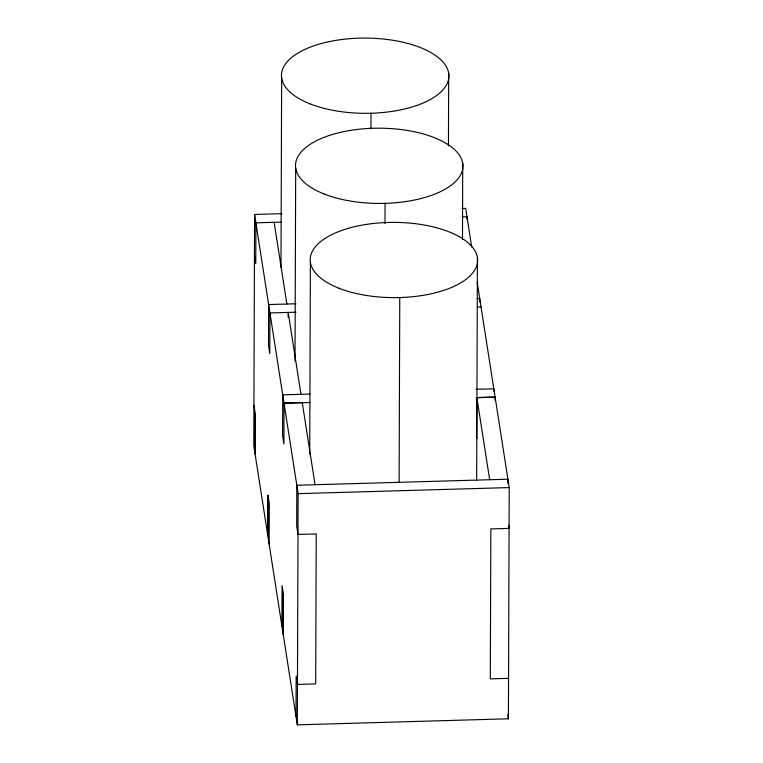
<?xml version="1.0" encoding="UTF-8"?>
<svg xmlns="http://www.w3.org/2000/svg" width="763" height="763" viewBox="0 0 763 763"><rect width="100%" height="100%" fill="white"/><g stroke="black" fill="none" stroke-linecap="round" stroke-linejoin="round"><path stroke-width="1.14" d="M281.862 213.669L254.584 214.451L253.783 445.649L297.322 724.85L508.416 718.794L509.217 487.586L477.18 282.148M255.233 413.603L255.09 454.042L255.243 413.603L253.926 405.21M267.975 495.321L267.832 535.76L267.985 495.321L269.301 503.704L269.139 544.153M280.984 267.384L281.642 78.093M281.919 626.061L282.072 585.622L283.378 594.005L283.235 634.444L283.369 594.005M288.166 317.084L288.185 312.42L300.965 394.337M295.023 361.061L295.691 168.203M296.015 716.457L296.158 676.018L297.465 684.411L315.701 683.886L316.225 533.928L297.99 534.453L296.683 526.06L296.826 485.258L507.91 479.202L507.891 483.856M297.322 724.85L298.133 493.651L254.584 214.451M309.711 454.08L310.388 262.405M370.961 128.718L371.018 113.239M385 223.588L385.077 203.349M399.116 482.082L399.764 297.551M448.434 145.914L448.692 73.296M462.473 239.601L462.74 163.406M466.975 219.105L466.985 216.778L462.244 216.911M476.713 438.315L476.846 399.85M476.656 480.232L477.428 257.608M479.717 301.995L479.727 298.495L477.352 298.562M493.804 391.133L493.814 388.796L476.026 389.311M495.111 400.68L495.092 396.998L476.856 397.523L489.674 479.717M462.12 208.49L465.678 208.385L471.715 247.126M280.803 222.119L255.901 222.834L255.758 263.636L254.451 255.252M295.92 303.769L268.643 304.561L268.5 345.353L269.806 353.746L269.949 312.944L296.044 312.201M477.476 306.984L481.033 306.888M309.997 394.07L282.73 394.862L282.587 435.654L283.893 444.047L284.008 403.055L302.243 402.53L315.062 484.734M284.036 403.245L310.121 402.502M476.15 397.733L495.12 397.189M298.133 493.651L509.217 487.586M508.549 678.345L490.313 678.87L490.838 528.912L509.074 528.387L508.587 525.24M476.417 436.417L476.741 438.515M507.757 714.597L508.416 718.794M274.136 222.319L286.878 304.036M338.991 288.252A83.73 37.625 0.2 0 0 476.102 267.412A83.73 37.625 0.2 0 0 366.631 224.36A83.73 37.625 0.2 0 0 338.991 288.252M324.294 194.05A83.73 37.625 0.2 0 0 461.405 173.201A83.73 37.625 0.2 0 0 351.943 130.158A83.73 37.625 0.2 0 0 324.294 194.05M310.245 103.94A83.73 37.625 0.2 0 0 447.356 83.1A83.73 37.625 0.2 0 0 337.895 40.048A83.73 37.625 0.2 0 0 310.245 103.94"/></g></svg>
